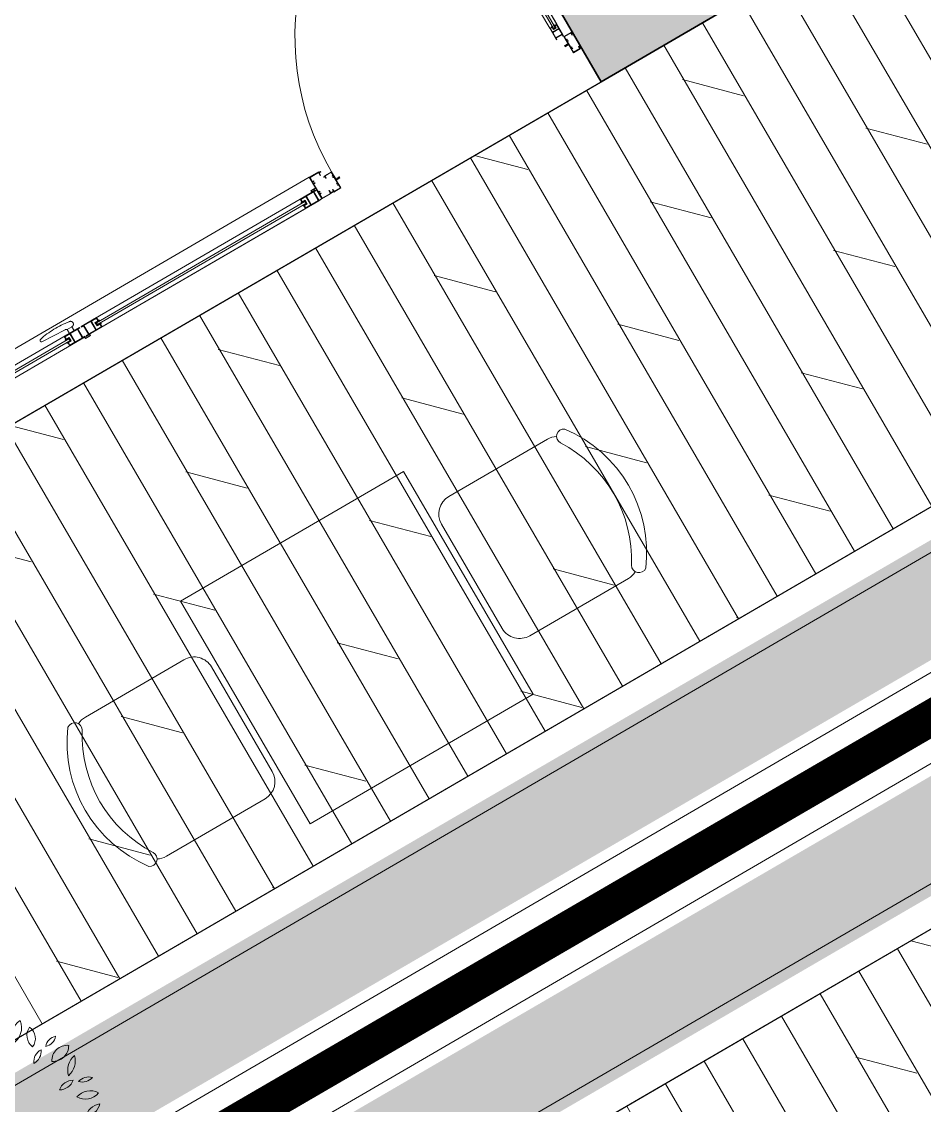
# Model space of a CAD drawing. Header units: millimetres. Extents: x 567980 to 569372, y 2065777 to 2066674.
# Drawn here: x 568873.378 to 568875.899, y 2066285.723 to 2066288.75 of the extents above; entities that cross this region are included whole.
import ezdxf

# ---------------------------------------------------------------- set-up
doc = ezdxf.new("R2010")
doc.units = ezdxf.units.MM
doc.linetypes.add('CENTER', pattern=[3, 1.5, -0.5, 0.5, -0.5])
doc.linetypes.add('HIDDEN', pattern=[0.75, 0.5, -0.25])
for name, color, linetype, lineweight in [('A-DIM', 251, 'Continuous', 15), ('A-HATCH', 251, 'Continuous', 5), ('A-TUONG', 255, 'Continuous', 35), ('boDnv', 54, 'Continuous', 25), ('E- RANH GIOI', 1, 'CENTER', 13), ('E- THAY', 9, 'Continuous', 20), ('E-Manh', 251, 'Continuous', 13), ('i_Cay', 114, 'Continuous', 13), ('i_Hatch', 250, 'Continuous', 13), ('i_ThietBi', 32, 'Continuous', 13), ('LD-CUA', 146, 'Continuous', 13), ('LD-THAY', 9, 'Continuous', 13)]:
    doc.layers.add(name, color=color, linetype=linetype, lineweight=lineweight)
doc.layers.add('ChiaLo', color=128, linetype='CENTER')
doc.layers.add('loKBT', color=42, linetype='Continuous')

# ---------------------------------------------------------------- blocks, each defined once
blk = doc.blocks.new('NEN')
at = {"layer": 'ChiaLo', "ltscale": 5}
blk.add_lwpolyline([(103.1771616763435, -128.6780682008248), (226.594051630469, -56.87454356462695)], dxfattribs=at)
at = {"layer": 'loKBT'}
for points in [[(171.0218099384801, -66.06768174120225), (160.2173542724922, -72.35367710911669), (170.2749468619004, -89.64080617437139), (181.0794025271898, -83.35481080668978)], [(181.0794025275391, -83.35481080645695), (170.2749468616676, -89.64080617437139), (180.3325394503772, -106.9279352400918), (191.1369951162487, -100.6419398721773)]]:
    blk.add_lwpolyline(points, close=True, dxfattribs=at)
blk = doc.blocks.new('kkkk')
h = blk.add_hatch(color=250)
edge = h.paths.add_edge_path()
edge.add_line((333058.7503477686, 105336.6100560361), (333060.2503477686, 105336.6100560361))
edge.add_line((333060.2503477686, 105336.6100560361), (333060.2503477686, 105341.6100560361))
edge.add_line((333060.2503477686, 105341.6100560361), (333061.7503477686, 105341.6100560361))
edge.add_line((333061.7503477686, 105341.6100560361), (333061.7503477686, 105371.6100560361))
edge.add_line((333061.7503477686, 105371.6100560361), (333027.5003477686, 105371.6100560361))
edge.add_line((333027.5003477686, 105371.6100560361), (333027.5003477686, 105386.6100560362))
edge.add_line((333027.5003477686, 105386.6100560362), (333022.1618856793, 105386.6100560362))
edge.add_line((333022.1618856793, 105386.6100560362), (333022.1618856793, 105383.6100560361))
edge.add_line((333022.1618856793, 105383.6100560361), (333023.6618856793, 105383.6100560361))
edge.add_line((333023.6618856793, 105383.6100560361), (333023.6618856793, 105385.1100560361))
edge.add_line((333023.6618856793, 105385.1100560361), (333026.0003477686, 105385.1100560361))
edge.add_line((333026.0003477686, 105385.1100560361), (333026.0003477686, 105378.0508778042))
edge.add_line((333026.0003477686, 105378.0508778042), (333023.6618856793, 105378.0508778042))
edge.add_line((333023.6618856793, 105378.0508778042), (333023.6618856793, 105379.5508778041))
edge.add_line((333023.6618856793, 105379.5508778041), (333022.1618856793, 105379.5508778041))
edge.add_line((333022.1618856793, 105379.5508778041), (333022.1618856793, 105376.5508778041))
edge.add_line((333022.1618856793, 105376.5508778041), (333026.0003477686, 105376.5508778041))
edge.add_line((333026.0003477686, 105376.5508778041), (333026.0003477686, 105371.6100560361))
edge.add_line((333026.0003477686, 105371.6100560361), (332991.7503477686, 105371.6100560361))
edge.add_line((332991.7503477686, 105371.6100560361), (332991.7503477686, 105341.6100560361))
edge.add_line((332991.7503477686, 105341.6100560361), (332993.2503477686, 105341.6100560361))
edge.add_line((332993.2503477686, 105341.6100560361), (332993.2503477686, 105336.6100560361))
edge.add_line((332993.2503477686, 105336.6100560361), (332994.7503477685, 105336.6100560361))
edge.add_line((332994.7503477685, 105336.6100560361), (332994.7503477685, 105341.6100560361))
edge.add_line((332994.7503477685, 105341.6100560361), (333002.2503477686, 105341.6100560361))
edge.add_line((333002.2503477686, 105341.6100560361), (333002.2503477686, 105343.1100560361))
edge.add_line((333002.2503477686, 105343.1100560361), (332993.2503477686, 105343.1100560361))
edge.add_line((332993.2503477686, 105343.1100560361), (332993.2503477686, 105370.1100560361))
edge.add_line((332993.2503477686, 105370.1100560361), (333006.8920954218, 105370.1100560361))
edge.add_arc((333010.0003477685, 105367.6396451521), 3.970410884021193, 141.5226399061715, 209.9999999996041)
edge.add_line((333006.5618710796, 105365.6544397101), (333007.8609091851, 105366.4044397101))
edge.add_arc((333010.0003477685, 105367.6396451522), 2.470410884022959, -390.0000000008324, -150.0000000000441, ccw=False)
edge.add_line((333012.1397863518, 105366.4044397101), (333013.4388244577, 105365.6544397101))
edge.add_arc((333010.0003477685, 105367.6396451521), 3.970410884017615, -29.99999999942238, 38.47736009484422)
edge.add_line((333013.1086001153, 105370.1100560362), (333040.3920954216, 105370.1100560361))
edge.add_arc((333043.5003477685, 105367.6396451521), 3.970410884021193, 141.5226399061715, 209.9999999996041)
edge.add_line((333040.0618710795, 105365.6544397101), (333041.3609091852, 105366.4044397101))
edge.add_arc((333043.5003477685, 105367.6396451522), 2.470410884022959, -390.0000000008324, -150.0000000000441, ccw=False)
edge.add_line((333045.639786352, 105366.4044397101), (333046.9388244575, 105365.6544397101))
edge.add_arc((333043.5003477685, 105367.6396451521), 3.970410884017615, -29.99999999942238, 38.47736009484422)
edge.add_line((333046.6086001155, 105370.1100560362), (333060.2503477686, 105370.1100560361))
edge.add_line((333060.2503477686, 105370.1100560361), (333060.2503477686, 105343.1100560361))
edge.add_line((333060.2503477686, 105343.1100560361), (333051.2503477687, 105343.1100560361))
edge.add_line((333051.2503477687, 105343.1100560361), (333051.2503477687, 105341.6100560361))
edge.add_line((333051.2503477687, 105341.6100560361), (333058.7503477686, 105341.6100560361))
edge.add_line((333058.7503477686, 105341.6100560361), (333058.7503477686, 105336.6100560361))
blk.add_lwpolyline([(333026.0003477686, 105378.0508778042), (333026.0003477686, 105385.1100560361), (333023.6618856793, 105385.1100560361), (333023.6618856793, 105383.6100560361), (333022.1618856793, 105383.6100560361), (333022.1618856793, 105386.6100560362), (333027.5003477686, 105386.6100560362), (333027.5003477686, 105371.6100560361), (333061.7503477686, 105371.6100560361), (333061.7503477686, 105341.6100560361), (333060.2503477686, 105341.6100560361), (333060.2503477686, 105336.6100560361), (333058.7503477686, 105336.6100560361), (333058.7503477686, 105341.6100560361), (333051.2503477687, 105341.6100560361), (333051.2503477687, 105343.1100560361), (333060.2503477686, 105343.1100560361), (333060.2503477686, 105370.1100560361), (333046.6086001155, 105370.1100560362, -0.3080097014273616), (333046.9388244575, 105365.6544397101), (333045.639786352, 105366.4044397101, 1.732050807573783), (333041.3609091852, 105366.4044397101), (333040.0618710795, 105365.6544397101, -0.3080097014276107), (333040.3920954216, 105370.1100560361), (333013.1086001153, 105370.1100560362, -0.3080097014273616), (333013.4388244577, 105365.6544397101), (333012.1397863518, 105366.4044397101, 1.732050807573783), (333007.8609091851, 105366.4044397101), (333006.5618710796, 105365.6544397101, -0.3080097014276107), (333006.8920954218, 105370.1100560361), (332993.2503477686, 105370.1100560361), (332993.2503477686, 105343.1100560361), (333002.2503477686, 105343.1100560361), (333002.2503477686, 105341.6100560361), (332994.7503477685, 105341.6100560361), (332994.7503477685, 105336.6100560361), (332993.2503477686, 105336.6100560361), (332993.2503477686, 105341.6100560361), (332991.7503477686, 105341.6100560361), (332991.7503477686, 105371.6100560361), (333026.0003477686, 105371.6100560361), (333026.0003477686, 105376.5508778041), (333022.1618856793, 105376.5508778041), (333022.1618856793, 105379.5508778041), (333023.6618856793, 105379.5508778041), (333023.6618856793, 105378.0508778042)], format="xyb", close=True)
blk = doc.blocks.new('ccccc')
h = blk.add_hatch(color=250)
h.paths.add_polyline_path([(333034.3144056356, 105325.3407150077), (333084.3144056355, 105325.3407150077), (333084.3144056355, 105326.8407150077), (333077.6940542447, 105326.8407150077), (333077.6940542447, 105353.8407150077), (333084.3144056355, 105353.8407150077), (333084.3144056355, 105355.3407150077), (333034.3144056356, 105355.3407150077), (333034.3144056356, 105346.7373347332), (333035.8144056356, 105346.7373347332), (333035.8144056356, 105353.8407150077), (333052.1347392885, 105353.8407150077), (333052.1347392885, 105326.8407150077), (333035.8144056356, 105326.8407150077), (333035.8144056356, 105333.9440952822), (333034.3144056356, 105333.9440952822)])
h.paths.add_polyline_path([(333053.6347392886, 105326.8407150077), (333053.6347392886, 105353.8407150077), (333076.1940542446, 105353.8407150077), (333076.1940542446, 105326.8407150077)], flags=16)
for p, q in [((333034.3144056356, 105346.7373347332), (333035.8144056356, 105346.7373347332)), ((333034.3144056356, 105333.9440952822), (333035.8144056356, 105333.9440952822)), ((333052.1347392885, 105353.8407150077), (333052.1347392885, 105326.8407150077)), ((333053.6347392886, 105353.8407150077), (333053.6347392886, 105326.8407150077)), ((333076.1940542446, 105353.8407150077), (333076.1940542446, 105326.8407150077)), ((333077.6940542447, 105353.8407150077), (333077.6940542447, 105326.8407150077)), ((333084.3144056355, 105355.3407150077), (333084.3144056355, 105353.8407150077)), ((333084.3144056355, 105326.8407150077), (333084.3144056355, 105325.3407150077))]:
    blk.add_line(p, q)
for points in [[(333084.3144056355, 105355.3407150077), (333034.3144056356, 105355.3407150077), (333034.3144056356, 105346.7373347332)], [(333034.3144056356, 105333.9440952822), (333034.3144056356, 105325.3407150077), (333084.3144056355, 105325.3407150077)], [(333052.1347392885, 105353.8407150077), (333035.8144056356, 105353.8407150077), (333035.8144056356, 105346.7373347332)], [(333035.8144056356, 105333.9440952822), (333035.8144056356, 105326.8407150077), (333052.1347392885, 105326.8407150077)], [(333076.1940542446, 105353.8407150077), (333053.6347392886, 105353.8407150077)], [(333084.3144056355, 105353.8407150077), (333077.6940542447, 105353.8407150077)], [(333053.6347392886, 105326.8407150077), (333076.1940542446, 105326.8407150077)], [(333077.6940542447, 105326.8407150077), (333084.3144056355, 105326.8407150077)]]:
    blk.add_lwpolyline(points)
blk = doc.blocks.new('dasdsd')
at = {"linetype": 'HIDDEN', "ltscale": 0.05}
for p, q in [((-9.569141384446992, -15.90723716295906), (-9.569141384446992, 0)), ((9.569141384446992, 0), (-9.569141384446992, 0)), ((9.569141384446992, -15.90723716294451), (9.569141384446992, 0)), ((-16.34979056974407, -18.90631077674334), (-107.8912883332232, -23.1459015282162)), ((-10.46026030555367, -16.12276114153791), (-15.45867164875381, -18.69078679804806)), ((9.569141384330578, -15.90723716295906), (-9.569141384446992, -15.90723716295906))]:
    blk.add_line(p, q, dxfattribs=at)
for centre, radius, start, end in [((-106.2585171776591, -28.09938181765028), 5.215640768237306, 108.2433054779571, 251.7566945220429), ((-40.96028682653559, 286.6360905124457), 326.6202464477597, 258.1751875100508, 278.8996242376831), ((-16.34979056974407, -16.9563107767899), 1.95, 270, 297.1926651147454), ((-9.569141384446992, -17.85723716302891), 1.95, 90, 117.1926651147453), ((9.569141384446992, -25.97958644191385), 10.07234927896024, 270, 90)]:
    blk.add_arc(centre, radius, start, end, dxfattribs=at)
blk = doc.blocks.new('fffsf')
h = blk.add_hatch(color=250)
h.paths.add_polyline_path([(333183.8310297608, 105395.8081060237), (333133.8310297608, 105395.8081060237), (333133.8310297608, 105394.3081060237), (333140.4513811519, 105394.3081060237), (333140.4513811519, 105367.3081060237), (333133.8310297608, 105367.3081060237), (333133.8310297608, 105364.3081060237), (333118.8310297608, 105364.3081060237), (333118.8310297608, 105361.3081060237), (333135.3310297608, 105361.3081060237), (333135.3310297608, 105365.8081060237), (333183.8310297608, 105365.8081060237), (333183.8310297608, 105374.4114862982), (333182.3310297608, 105374.4114862982), (333182.3310297608, 105367.3081060237), (333166.0106961079, 105367.3081060237), (333166.0106961079, 105394.3081060237), (333182.3310297608, 105394.3081060237), (333182.3310297608, 105387.2047257492), (333183.8310297608, 105387.2047257492)])
h.paths.add_polyline_path([(333164.5106961079, 105394.3081060237), (333164.5106961079, 105367.3081060237), (333141.9513811518, 105367.3081060237), (333141.9513811518, 105394.3081060237)], flags=16)
for p, q in [((333133.8310297608, 105395.8081060237), (333133.8310297608, 105394.3081060237)), ((333140.4513811519, 105394.3081060237), (333140.4513811519, 105367.3081060237)), ((333141.9513811518, 105394.3081060237), (333141.9513811518, 105367.3081060237)), ((333164.5106961079, 105394.3081060237), (333164.5106961079, 105367.3081060237)), ((333166.0106961079, 105394.3081060237), (333166.0106961079, 105367.3081060237)), ((333183.8310297608, 105387.2047257492), (333182.3310297608, 105387.2047257492)), ((333183.8310297608, 105374.4114862982), (333182.3310297608, 105374.4114862982))]:
    blk.add_line(p, q)
for points in [[(333133.8310297608, 105395.8081060237), (333183.8310297608, 105395.8081060237), (333183.8310297608, 105387.2047257492)], [(333133.8310297608, 105394.3081060237), (333140.4513811519, 105394.3081060237)], [(333141.9513811518, 105394.3081060237), (333164.5106961079, 105394.3081060237)], [(333166.0106961079, 105394.3081060237), (333182.3310297608, 105394.3081060237), (333182.3310297608, 105387.2047257492)], [(333183.8310297608, 105374.4114862982), (333183.8310297608, 105365.8081060237), (333135.3310297608, 105365.8081060237), (333135.3310297608, 105361.3081060237), (333118.8310297608, 105361.3081060237)], [(333133.8310297608, 105367.3081060237), (333133.8310297608, 105364.3081060237), (333118.8310297608, 105364.3081060237), (333118.8310297608, 105361.3081060237)], [(333140.4513811519, 105367.3081060237), (333133.8310297608, 105367.3081060237)], [(333164.5106961079, 105367.3081060237), (333141.9513811518, 105367.3081060237)], [(333182.3310297608, 105374.4114862982), (333182.3310297608, 105367.3081060237), (333166.0106961079, 105367.3081060237)]]:
    blk.add_lwpolyline(points)
blk = doc.blocks.new('*U460')
for points in [[(88.41580056528618, 82.17994154020562), (88.41580056524253, 80.6033802745078), (77.17966634732147, 80.60338027449323), (77.17966634729966, 69.39661972550675), (88.41580056521342, 69.39661972551403), (88.41580056528618, 67.82005845976528, 0.2403906807314063), (91.14311726333106, 71.99999999998546), (80.17966634737968, 71.99999999998546), (80.17966634732147, 77.99999999998543), (91.14311726327287, 77.99999999998543, 0.2403906807301442)], [(745.2091994441432, 82.17994154014741), (745.2091994442159, 80.6033802744132), (756.4453336621228, 80.60338027440594), (756.445333662108, 69.39661972541944), (745.2091994441865, 69.39661972542672), (745.2091994441432, 67.82005845970707, -0.2403906807314063), (742.4818827461495, 71.99999999992724), (753.4453336620932, 71.99999999992724), (753.4453336620497, 77.99999999993452), (742.4818827460987, 77.99999999994179, -0.2403906807301442)], [(851.0408005741846, 82.17994153920152), (851.0408005742211, 80.60338027349644), (839.804666356307, 80.60338027346006), (839.8046663563654, 69.39661972447357), (851.0408005742792, 69.39661972450267), (851.0408005742136, 67.82005845875392, 0.2403906807314063), (853.7681172721932, 71.99999999901047), (842.8046663562418, 71.99999999896681), (842.8046663562852, 77.99999999895226), (853.7681172722367, 77.99999999898864, 0.2403906807301442)]]:
    blk.add_hatch(color=250).paths.add_polyline_path(points)
for p, q in [((795.6250000092692, 89.99999999997091), (44.50000000021828, 90.00000000004366)), ((795.6250000092548, 89.99999999991269), (88.00000000023283, 89.99999999998545)), ((800.6250000091603, 89.9999999988213), (1508.2500000001, 89.99999999983993)), ((88.00000000024738, 59.99999999998546), (795.6250000092692, 59.99999999989814)), ((1508.250000000174, 59.99999999983993), (800.6250000092402, 59.99999999880675)), ((35.00000000011642, 20), (1561.250000000218, 20))]:
    blk.add_line(p, q)
for points in [[(88.41580056528618, 82.17994154020562), (88.41580056524253, 80.6033802745078), (77.17966634732147, 80.60338027449323), (77.17966634729966, 69.39661972550675), (88.41580056521342, 69.39661972551403), (88.41580056528618, 67.82005845976528, 0.2403906807314063), (91.14311726333106, 71.99999999998546), (80.17966634737968, 71.99999999998546), (80.17966634732147, 77.99999999998543), (91.14311726327287, 77.99999999998543, 0.2403906807301443)], [(745.2091994441432, 82.17994154014741), (745.2091994442159, 80.6033802744132), (756.4453336621228, 80.60338027440594), (756.445333662108, 69.39661972541944), (745.2091994441865, 69.39661972542672), (745.2091994441432, 67.82005845970707, -0.2403906807314063), (742.4818827461495, 71.99999999992724), (753.4453336620932, 71.99999999992724), (753.4453336620497, 77.99999999993452), (742.4818827460987, 77.99999999994179, -0.2403906807301443)], [(851.0408005741846, 82.17994153920152), (851.0408005742211, 80.60338027349644), (839.804666356307, 80.60338027346006), (839.8046663563654, 69.39661972447357), (851.0408005742792, 69.39661972450267), (851.0408005742136, 67.82005845875392, 0.2403906807314063), (853.7681172721932, 71.99999999901047), (842.8046663562418, 71.99999999896681), (842.8046663562852, 77.99999999895226), (853.7681172722367, 77.99999999898864, 0.2403906807301443)]]:
    blk.add_lwpolyline(points, format="xyb", close=True)
for points in [[(753.4453336620932, 71.99999999992724), (80.17966634737968, 71.99999999998546), (80.17966634732147, 77.99999999998543), (753.4453336620497, 77.99999999993452)], [(842.8046663563721, 71.99999999894499), (1516.070333653012, 71.9999999998545), (1516.070333652926, 77.99999999986177), (842.8046663562852, 77.99999999895226)]]:
    blk.add_lwpolyline(points, close=True)
at = {"xscale": -1}
for name, p, rotation in [('fffsf', (-332333.2060300472, 105455.8081050878), 180.0000000001608), ('ccccc', (333122.3144056175, -105265.3407150657), 359.9999999999902), ('kkkk', (106932.8600560363, 333081.7503477685), 90)]:
    blk.add_blockref(name, p, dxfattribs=dict(at, rotation=rotation))
at = {"rotation": 270}
blk.add_blockref('kkkk', (-105336.6100560361, 333081.7503477685), dxfattribs=at)
for p in [(-332288.6894056446, -105265.3407149498), (-331526.0644053399, -105265.3407159424)]:
    blk.add_blockref('ccccc', p)
at = {"xscale": -0.8000000000000002, "yscale": 0.8, "zscale": 0.8}
blk.add_blockref('dasdsd', (825.6250000092546, 59.99999999895225), dxfattribs=at)
blk = doc.blocks.new('khoatron')
for p, q in [((0, 0), (0, -5.000000000003636)), ((50, 0), (50, -5)), ((50, -5), (0, -5.000000000003636)), ((4.977375921705967, -26), (45.02262407826493, -25.99999999998909)), ((10.73696983500849, -49.8825393818879), (39.26303016499151, -49.88253938188427)), ((12.97737592170597, -18), (37.02262407826493, -17.99999999999636)), ((15, -5.000000000003636), (15, -18)), ((35, -5), (35, -18)), ((15.36903692083433, -53), (34.63096307916567, -52.99999999999635))]:
    blk.add_line(p, q)
for centre, radius, start, end in [((12.97737592170597, -26), 8, 90, 181.2264791735163), ((61.68058645995914, -24.95729494726766), 56.71437106197604, 181.2264791735163, 206.0711718931764), ((15.36903692083433, -48), 5, 202.117539497475, 270), ((34.63096307916567, -47.99999999999635), 5, 270, 337.882460502525), ((37.02262407826493, -25.99999999999636), 8, 358.7735208264837, 90), ((-11.68058645998826, -24.95729494725674), 56.71437106200549, 333.9288281068236, 358.7735208264837)]:
    blk.add_arc(centre, radius, start, end)
blk = doc.blocks.new('*U516')
for points in [[(42.82005845970703, -33.41580056513339), (44.39661972540486, -33.41580056509702), (44.39661972540486, -22.17966634715412), (55.60338027439136, -22.1796663471687), (55.6033802743841, -33.41580056511157), (57.17994154016196, -33.41580056515523, -0.2403906807314063), (52.9999999999345, -36.1431172631419), (52.99999999991268, -25.17966634721233), (46.99999999992722, -25.17966634719777), (46.99999999991994, -36.1431172631419, -0.2403906807301442)], [(42.82005845893524, -928.250866101516), (44.39661972461851, -928.2508661014797), (44.39661972461849, -939.4870003194224), (55.603380273605, -939.4870003194369), (55.603380273605, -928.2508661014868), (57.17994153936103, -928.2508661015524, 0.2403906807314063), (52.99999999912632, -925.5235494035584), (52.99999999914086, -936.4870003194877), (46.99999999912631, -936.4870003194952), (46.99999999913361, -925.5235494035512, 0.2403906807301442)]]:
    blk.add_hatch(color=250).paths.add_polyline_path(points)
for p, q in [((34.99999999911177, -928.666666666656), (34.99999999989814, 10.49999999997089)), ((34.99999999911178, -921.6666666667434), (34.99999999993449, -33.00000000010913)), ((64.99999999995634, -33.00000000013099), (64.99999999911178, -928.6666666666922))]:
    blk.add_line(p, q)
for points in [[(42.82005845970703, -33.41580056513339), (44.39661972540486, -33.41580056509702), (44.39661972540486, -22.17966634715412), (55.60338027439136, -22.1796663471687), (55.6033802743841, -33.41580056511157), (57.17994154016196, -33.41580056515523, -0.2403906807314063), (52.9999999999345, -36.1431172631419), (52.99999999991268, -25.17966634721233), (46.99999999992722, -25.17966634719777), (46.99999999991994, -36.1431172631419, -0.2403906807301443)], [(42.82005845893524, -928.2508661016168), (44.39661972461851, -928.2508661015808), (44.39661972461849, -939.4870003195236), (55.603380273605, -939.4870003195383), (55.603380273605, -928.250866101588), (57.17994153936103, -928.2508661016536, 0.2403906807314063), (52.99999999912632, -925.5235494036597), (52.99999999914086, -936.4870003195892), (46.99999999912631, -936.4870003195964), (46.99999999913361, -925.5235494036524, 0.2403906807301443)]]:
    blk.add_lwpolyline(points, format="xyb", close=True)
blk.add_lwpolyline([(52.99999999914086, -936.4870003195892), (52.99999999991268, -25.17966634721233), (46.99999999992722, -25.17966634719777), (46.99999999912631, -936.4870003195964)], close=True)
blk.add_arc((34.99999999991219, 20.00000000007025), 1001.666666666764, 270.1039220964025, 0)
at = {"xscale": -1}
for name, p, rotation in [('kkkk', (-105336.6100560362, -332971.7503477686), 270), ('ccccc', (105390.3407153773, 332105.6477388518), 89.99999999993629)]:
    blk.add_blockref(name, p, dxfattribs=dict(at, rotation=rotation))
for name, p, rotation in [('kkkk', (106408.2767227027, -332971.7503477686), 90), ('ccccc', (105390.3407146372, -333067.3144057529), 89.99999999993624)]:
    blk.add_blockref(name, p, dxfattribs=dict(rotation=rotation))
at = {"yscale": 0.8, "zscale": 0.8}
for p, xscale, rotation in [((34.99999999917002, -893.6666666668015), -0.8, 269.9999999999363), ((64.99999999918457, -893.6666666668233), 0.8, 89.99999999993624)]:
    blk.add_blockref('khoatron', p, dxfattribs=dict(at, xscale=xscale, rotation=rotation))
blk = doc.blocks.new('TANG 1 BT1')
at = {"layer": 'A-HATCH'}
h = blk.add_hatch(color=256, dxfattribs=at)
h.dxf.hatch_style = 1
h.paths.add_polyline_path([(7158834.392333984, 839216.91015625), (7158834.403320312, 837891.8913574219), (7159054.403320312, 837891.8913574219), (7159054.392578125, 839436.9104003906), (7153914.3671875, 839436.9104003906), (7153914.3671875, 839216.9104003906)])
h.paths.add_polyline_path([(7150554.367431641, 839436.9104003906), (7150554.310546875, 838368.6555175781), (7150774.310546875, 838368.6555175781), (7150774.3671875, 839216.9106445312), (7151514.3671875, 839216.9104003906), (7151514.367431641, 839436.9104003906)])
h.paths.add_polyline_path([(7150774.304443359, 836568.6555175781), (7150554.304443359, 836568.6555175781), (7150554.355224609, 835616.8625488281), (7151104.293457031, 835616.869140625), (7151104.293457031, 835319.4682617188), (7151324.293212891, 835319.4682617188), (7151324.293212891, 835616.8688964844), (7152824.293212891, 835616.8688964844), (7152824.293212891, 833426.8796386719), (7152714.293457031, 833426.8796386719), (7152714.293457031, 833316.8796386719), (7152934.293457031, 833316.8796386719), (7152934.293457031, 835726.8688964844), (7150774.354003906, 835726.8618164062)])
h.paths.add_polyline_path([(7151324.293212891, 834519.4677734375), (7151104.293457031, 834519.4675292969), (7151104.305664062, 832826.9133300781), (7151324.305664062, 832826.916015625), (7151324.293457031, 833316.8823242188), (7151914.293212891, 833316.8796386719), (7151914.293457031, 833426.8796386719), (7151324.293212891, 833426.8796386719)])
h.paths.add_polyline_path([(7158834.380371094, 835616.8725585938), (7158834.380371094, 834616.8723144531), (7159054.381347656, 834616.8725585938), (7159054.380371094, 835946.875), (7159054.399169922, 837091.8916015625), (7158834.403320312, 837091.8916015625), (7158834.395751953, 836041.8728027344), (7158234.393798828, 836041.8725585938), (7158234.394287109, 835726.8728027344), (7156074.37109375, 835726.8725585938), (7156074.37109375, 835616.8647460938)])
h.paths.add_polyline_path([(7158834.396484375, 835726.8752441406), (7158289.394042969, 835726.8723144531), (7158289.393554688, 835986.8725585938), (7158834.395751953, 835986.8728027344)], flags=16)
h.paths.add_polyline_path([(7158434.392333984, 831596.9006347656), (7158434.392578125, 831391.9099121094), (7158834.392578125, 831391.9064941406), (7158834.392578125, 827616.9108886719), (7158354.335693359, 827616.9111328125), (7158354.335449219, 827396.9111328125), (7159054.392578125, 827396.9111328125), (7159054.392333984, 832816.9108886719), (7158834.392578125, 832816.9111328125), (7158834.392333984, 831816.90625), (7156074.380859375, 831816.9294433594), (7156074.380859375, 831596.9294433594)])
h.paths.add_polyline_path([(7158834.392333984, 831596.9060058594), (7158834.392578125, 831446.90625), (7158489.392578125, 831446.9099121094), (7158489.392578125, 831596.9096679688)], flags=16)
h.paths.add_polyline_path([(7152934.305664062, 831706.9130859375), (7152934.305664062, 831816.9133300781), (7151324.305664062, 831816.9133300781), (7151324.305419922, 831926.9130859375), (7151104.305419922, 831926.9133300781), (7151104.305664062, 831816.9133300781), (7150554.366210938, 831816.90625), (7150554.369140625, 830866.8950195312), (7150774.369384766, 830866.8952636719), (7150774.3671875, 831706.9064941406)])
h.paths.add_polyline_path([(7150554.364257812, 828526.90625), (7150774.364257812, 828526.90625), (7150774.369873047, 830066.8942871094), (7150554.369140625, 830066.89453125)])
h.paths.add_polyline_path([(7151704.375976562, 827396.9116210938), (7152404.194335938, 827396.9108886719), (7152404.194335938, 827616.9108886719), (7150774.3671875, 827616.9152832031), (7150774.368652344, 827726.9060058594), (7150554.369140625, 827726.90625), (7150554.367431641, 827616.9111328125), (7150554.3671875, 827396.9108886719), (7151404.375976562, 827396.9108886719), (7151404.375976562, 827396.9116210938)])
h.paths.add_polyline_path([(7154604.558105469, 827616.9089355469), (7154604.558105469, 827396.9086914062), (7155304.375976562, 827396.9091796875), (7155304.375976562, 827396.9138183594), (7155604.375976562, 827396.9138183594), (7156654.368408203, 827396.9135742188), (7156654.368652344, 827616.9165039062)])
h.paths.add_polyline_path([(7150304.255615234, 831816.8999023438), (7150304.255615234, 831196.8999023438), (7150554.329589844, 831196.8999023438), (7150554.329589844, 831306.900390625), (7150414.255859375, 831306.9001464844), (7150414.255859375, 831706.8999023438), (7150554.329101562, 831706.900390625), (7150554.329589844, 831816.9001464844)])
h.paths.add_polyline_path([(7150304.255859375, 836228.4792480469), (7150304.255615234, 835616.9025878906), (7150554.318359375, 835616.9025878906), (7150554.318603516, 835726.9025878906), (7150414.255615234, 835726.9025878906), (7150414.255615234, 836118.4792480469), (7150554.365966797, 836118.4787597656), (7150554.365966797, 836228.4792480469)])
at = {"layer": 'A-TUONG'}
for p, q in [((7151514.367431641, 839436.9104003906), (7150554.367431641, 839436.9104003906)), ((7151514.3671875, 839216.9104003906), (7151514.367431641, 839436.9104003906))]:
    blk.add_line(p, q, dxfattribs=at)
at = {"layer": 'E- THAY'}
blk.add_line((7153914.3671875, 839436.9104003906), (7151514.367431641, 839436.9104003906), dxfattribs=at)
at = {"layer": 'LD-CUA', "xscale": 0.7500000000001072, "yscale": 0.7500000000001072, "zscale": 0.7500000000001072}
blk.add_blockref('*U516', (7151514.3671875, 839260.5036621094), dxfattribs=at)
at = {"layer": 'LD-CUA'}
blk.add_blockref('*U460', (7152318.1171875, 839238.00390625), dxfattribs=at)
blk = doc.blocks.new('BA NDOI')
for points in [[(937.3599090278148, 673.7358908802271, 0.2900317088100393), (658.193457841873, 953.2448265403508, -0.8296079188344867), (659.8377271592616, 993.6328688263893, -0.3333333333323376), (978.0263115316627, 675.4442844539881, -0.8225302899155595), (937.3599090278148, 673.7358908802271, -2.971479460829777)], [(952.1490171849726, 658.6091652214527, -0.120944413483148), (938.2527384907007, 635.6707113981244), (712.8691578805448, 410.2871308028698, -0.4142135623731217), (633.3220117837191, 410.2871308028698), (394.6805735081434, 648.9285690784453, -0.4142135623730684), (394.6805735081434, 728.475715175271), (620.0641541033983, 953.8592957854272, -0.1209444134831886), (643.0026079267262, 967.7555744796992)], [(-443.0321347266435, -149.4922827780247, -0.120944413483148), (-429.1358560323715, -126.5538289695978), (-203.7522754371166, 98.82975164055824, -0.4142135623731217), (-124.205129340291, 98.82975164055824), (114.4363089501857, -139.8116866499185, -0.4142135623730684), (114.4363089501857, -219.3588327467442), (-110.9472716599703, -444.742413341999, -0.1209444134831886), (-133.8857254683971, -458.6386920511722)], [(-428.2430265843868, -164.619008436799, 0.2900317088100393), (-149.0765753835439, -444.1279440969227, -0.8296079188344867), (-150.7208447009325, -484.5159863978623, -0.3333333333323376), (-468.9094290882348, -166.32740201056, -0.8225302899155595), (-428.2430265843868, -164.619008436799, -2.971479460829777)]]:
    blk.add_lwpolyline(points, format="xyb")
blk.add_lwpolyline([(-254.558441221714, 254.558441221714), (254.558441221714, -254.5584412366152), (763.6753236800432, 254.558441221714), (254.558441221714, 763.6753236651421)], close=True)
blk = doc.blocks.new('mb-cay40')
at = {"color": 0, "linetype": 'ByBlock'}
for centre, radius, start, end in [((-136.2343589076481, 736.8957466763095), 62.92479999999998, 125.4093320002077, 202.7100880001333), ((-230.740058907686, 763.8882466762698), 62.92479999999998, 305.4093320002077, 22.71008800013334), ((-299.5701589075907, 710.3054466762878), 100.1777, 149.4737229998766, 231.7585850006217), ((-447.8704589076224, 682.5084466762783), 100.1777, 329.4737229998766, 51.75858500062168), ((-230.6878589075932, 779.3904466762833), 98.06469999999999, 192.3059549999538, 259.6848969996826), ((-344.058958907699, 662.0099466762913), 98.06469999999999, 12.30595499995376, 79.68489699968265), ((16.26654109236551, 684.2603466763248), 136.5301, 133.811686000385, 194.307733999988), ((-210.5471589076042, 749.0423466762695), 136.5301, 313.811686000385, 14.30773399998799), ((112.6560410923557, 711.3373466763078), 137.2196, 163.4642290000644, 212.7905639999698), ((-134.2428589076444, 676.0780466762808), 137.2196, 343.4642290000643, 32.79056399996983), ((-426.9131589077006, 693.7752466762759), 54.12369999999999, 146.8150690002197, 244.0193430003837), ((-495.9196589076018, 674.7454466763011), 54.12369999999999, 326.8150690002197, 64.01934300038363), ((-147.5025589076395, 637.821246676278), 79.6564, 145.524785000142, 220.8327340004014), ((-273.4387589076068, 630.8271466763035), 79.6564, 325.524785000142, 40.83273400040141), ((138.3718410924193, 615.5002466762926), 80.63699999999999, 104.100357000399, 168.4650159999594), ((39.71864109238959, 709.8323466762886), 80.63699999999999, 284.100357000399, 348.4650159999595), ((-554.1702589076594, 555.716446676277), 69.85239999999999, 25.45365099951863, 116.6851969996846), ((-522.4680589076888, 648.1498466762605), 69.85239999999999, 205.4536509995186, 296.6851969996846), ((-390.4405589076341, 597.053746676309), 66.85079999999999, 168.8066020001733, 257.6390980002616), ((-470.3303589076386, 544.7297466762902), 66.85079999999999, 348.8066020001733, 77.63909800026163), ((48.89724109234521, 562.139746676261), 68.7981, 103.8913859995158, 198.9039470000852), ((-32.70725890767062, 606.6362466762985), 68.7981, 283.8913859995158, 18.90394700008519), ((230.3510410923918, 506.037146676299), 141.3623, 100.3005049996434, 160.4476489999013), ((71.86314109229716, 692.4305466762962), 141.3623, 280.3005049996434, 340.4476489999013), ((-541.5223589077068, 596.8183466762894), 98.14920000000001, 183.3189289998474, 263.1903650005937), ((-651.1445589076611, 493.6793466763265), 98.14920000000001, 3.318928999847402, 83.19036500059372), ((259.9547410923115, 520.9738466762719), 76.85969999999999, 122.5817349996012, 207.1799879998302), ((150.1931410923426, 550.6291466762632), 76.85969999999999, 302.5817349996012, 27.17998799983019), ((-653.7485589076532, 502.9852466762604), 44.2471, 163.4933459999228, 274.4697339999847), ((-692.7238589076442, 471.4445466763245), 44.2471, 343.4933459999227, 94.46973399998471), ((-620.4297589075868, 356.9077466762828), 75.7726, 22.57230600034306, 98.33354300080866), ((-561.4437589076697, 460.9655466763143), 75.7726, 202.5723060003431, 278.3335430008087), ((213.0515410923108, 368.6593466762861), 79.60759999999999, 86.02821900006174, 161.3697619999351), ((143.1294410924311, 473.5071466763002), 79.60759999999999, 266.0282190000617, 341.3697619999351), ((299.7197410923836, 426.0202466763112), 53.529, 59.98145400028278, 155.6675900001146), ((277.7252410923538, 494.4245466762877), 53.529, 239.9814540002828, 335.6675900001146), ((-680.1407589076553, 301.4285466763176), 101.6635, 69.72013800080484, 135.6489100005381), ((-717.600058907643, 467.8581466763062), 101.6635, 249.7201380008048, 315.6489100005381), ((281.8093410923029, 453.3035466762885), 110.2473, 244.7352629998049, 320.5781150000673), ((319.9207410923555, 283.5921466762593), 110.2473, 64.73526299980486, 140.5781150000674), ((-694.8229589076363, 365.1617466763128), 95.9612, 210.9482359996829, 290.5783940005535), ((-743.3930589076772, 225.974346676303), 95.9612, 30.9482359996829, 110.5783940005535), ((359.2284410923021, 242.1056466762602), 79.1061, 90.25287400078554, 173.52208300028), ((280.2783410924312, 330.1357466762784), 79.1061, 270.2528740007856, 353.5220830002799), ((-736.4670589076995, 276.7996466763216), 75.60229999999999, 224.257649999822, 288.5926610007619), ((-766.5091589076037, 152.3813466762949), 75.60229999999999, 44.25764999982202, 108.5926610007619), ((-649.4696589076193, 256.585046676264), 83.90719999999999, 240.5094849996896, 309.291989999972), ((-637.6392589076131, 118.6108466762598), 83.90719999999999, 60.50948499968955, 129.291989999972), ((231.9157410923508, 266.539646676305), 78.02799999999999, 238.8747640006676, 311.2135240002623), ((242.9923410922929, 141.0472466762949), 78.02799999999999, 58.87476400066763, 131.2135240002623), ((344.0384410923289, 142.0358466763282), 53.57989999999999, 28.1981360000389, 112.1917869993301), ((371.0219410923892, 216.9645466762668), 53.57989999999999, 208.1981360000389, 292.1917869993301), ((-659.0736589076696, 39.63904667626048), 110.8102, 100.8761589997203, 165.4479130002026), ((-787.2373589075869, 176.3009466762742), 110.8102, 280.8761589997204, 345.4479130002026), ((292.527541092335, 25.24994667626743), 97.6447, 29.19519700023669, 106.7189010004093), ((349.6776410924213, 166.3968466762817), 97.6447, 209.1951970002367, 286.7189010004093), ((-716.1905589076923, 74.23634667632723), 87.35799999999999, 234.9744629993681, 331.3792250002423), ((-689.6452589076944, -39.14615332373069), 87.35799999999999, 54.97446299936808, 151.3792250002424), ((208.0612410923932, 37.25554667630786), 77.31559999999999, 208.8071649999463, 283.9198800002828), ((158.9131410923146, -75.04515332368464), 77.31559999999999, 28.80716499994626, 103.9198800002828), ((313.8222410924209, -58.64165332372795), 90.3688, 71.37116600059133, 141.7535400000561), ((271.7177410924342, 82.93484667628945), 90.3688, 251.3711660005913, 321.7535400000561), ((-674.8470589076169, -123.2118533237299), 70.02329999999999, 71.8192460004174, 140.0817599994504), ((-706.7037589076499, -11.75075332372944), 70.02329999999999, 251.8192460004175, 320.0817599994504), ((-551.4629589076503, -83.00365332367801), 74.9971, 87.17243399982254, 157.2364690000009), ((-616.9188589076803, 20.92074667628185), 74.9971, 267.1724339998225, 337.2364690000009), ((-557.1729589076713, -163.3047533236968), 77.98479999999999, 113.475291999382, 203.4559599999777), ((-659.7790589075885, -122.8160533237024), 77.98479999999999, 293.475291999382, 23.45595999997768), ((274.5892410923552, -86.62635332370701), 116.145, 186.5486859998972, 256.8911319994462), ((132.8601410923875, -212.990753323691), 116.145, 6.548685999897183, 76.89113199944619), ((296.2157410923683, -68.1395533237228), 50.671, 179.2557220000184, 267.628659000778), ((243.4524410924059, -118.1089533236882), 50.671, 359.2557220000184, 87.62865900077804), ((-604.7676589076873, -147.1679533237184), 106.605, 271.6327640008068, 352.0267889999677), ((-496.1556589076645, -268.5169533236767), 106.605, 91.63276400080674, 172.0267889999677), ((-341.8780589076923, -220.9033533237016), 95.91319999999999, 122.8873139993626, 186.7253339999508), ((-489.2111589075648, -151.593553323728), 95.91319999999999, 302.8873139993626, 6.725333999950768), ((69.87894109232002, -150.8368533236935), 70.3103, 173.6499809998805, 254.6514450005405), ((-18.61045890764217, -210.8629533236744), 70.3103, 353.6499809998805, 74.65144500054049), ((-132.5331589076959, -236.0941533236837), 75.353, 148.7876610002004, 221.5977110001933), ((-253.3297589076974, -247.0719533237279), 75.353, 328.7876610002005, 41.59771100019329), ((99.92604109243257, -278.0229533236925), 148.0051, 165.2071100000012, 218.3217489999558), ((-159.2895589076797, -332.0080533237124), 148.0051, 345.2071100000012, 38.32174899995582), ((161.8329410923761, -136.5778533236808), 96.71849999999999, 218.6962139999035, 286.2415449999098), ((113.3978410923155, -289.9039533237083), 96.71849999999999, 38.69621399990353, 106.2415449999098), ((-472.8800589076418, -293.5357533236747), 49.2563, 76.54190599947391, 193.4774260002929), ((-509.3162589076674, -257.1117533236902), 49.2563, 256.541905999474, 13.4774260002929), ((-314.2852589076501, -280.7871533237339), 91.05040000000001, 159.1169869998805, 230.3606240003511), ((-457.4404589076003, -318.4468533237086), 91.05040000000001, 339.1169869998805, 50.36062400035106), ((-220.1570589075855, -348.4649533237389), 108.6658, 122.1169890002436, 201.7275269999994), ((-378.8747589077102, -296.6562533236793), 108.6658, 302.1169890002436, 21.72752699999944), ((-159.7919589076482, -372.2426533237012), 84.6027, 5.31956000003229, 80.41896799967047), ((-61.47215890765074, -280.976453323703), 84.6027, 185.3195600000323, 260.4189679996705), ((110.3971410924278, -276.4030533237237), 64.3426, 156.7754189998254, 231.2879720002375), ((11.02814109236351, -301.2369533236779), 64.3426, 336.7754189998254, 51.28797200023745), ((-170.4776589077082, -363.9031533237066), 62.5472, 129.7475050000398, 206.070901000292), ((-266.6537589076324, -343.3009533236764), 62.5472, 309.7475050000398, 26.07090100029198)]:
    blk.add_arc(centre, radius, start, end, dxfattribs=at)
blk = doc.blocks.new('SAN VUON BT A-BT1')
at = {"layer": 'i_Hatch', "true_color": 0x46cb3a, "transparency": 33554687}
h = blk.add_hatch(dxfattribs=at)
h.set_pattern_fill('CROSS', color=95, scale=300, double=1)
h.set_pattern_definition([(0, (2832.471804052591, -202892.1308809184), (75, 75), [37.5, -112.5]), (90, (2851.221804052591, -202910.8808809183), (-74.99999999999999, 75), [37.5, -112.5])])
h.paths.add_polyline_path([(7163776.864386948, 841296.910365944), (7151496.864386948, 841296.910365944), (7151496.864386948, 841006.910365944), (7163486.864386948, 841006.910365944), (7163486.864386948, 821856.910365944), (7163776.864386948, 821856.910365944)])
h.paths.add_polyline_path([(7158157.283433403, 822152.3777757367), (7151786.864386949, 822152.3777756564), (7151786.864386949, 839436.8804223271), (7151496.864386948, 839436.8686022377), (7151496.864386948, 821856.910365944), (7151496.864386948, 821516.9103659827), (7158157.283433396, 821516.9103659128)])
at = {"layer": 'i_Hatch', "transparency": 33554687}
h = blk.add_hatch(dxfattribs=at)
h.set_pattern_fill('DOLMIT', color=256, scale=500, angle=90, double=1)
h.set_pattern_definition([(90, (2832.471804052591, -202862.1308809184), (-125, 7.7e-15), []), (135, (2832.471804052591, -202862.1308809184), (-249.9999995804921, -249.9999995804921), [176.7766952966368, -353.5533905932737])])
h.paths.add_polyline_path([(7153136.765294363, 839436.8859294639), (7153396.840497333, 839436.8630951007), (7153396.850810148, 839436.9233952842), (7161886.864608527, 839436.9225160485), (7161886.852458509, 835656.8262963376), (7163376.852236928, 835656.827295598), (7163376.864386948, 840926.910365944), (7151496.864386948, 840926.910365944), (7151496.852236928, 839436.8388431835), (7153136.765294363, 839436.9101813809)])
at = {"layer": 'A-DIM'}
blk.add_lwpolyline([(7153386.839232473, 839436.910365954), (7161886.864386961, 839436.910365954), (7161886.867803755, 827396.9076230949), (7158436.843284068, 827396.9076230949), (7158437.843284068, 826196.9117103936), (7158587.827192917, 826196.9117103905), (7158587.826766529, 825596.9117256084), (7154087.89269033, 825596.9116169981), (7154086.885921222, 826196.9116017835), (7154236.869063198, 826196.9142380693), (7154236.847970688, 827396.9056837393), (7153386.841835705, 827396.8968067701), (7153386.87349923, 831196.9040174037), (7153136.765294814, 831196.8999719521), (7153136.765294403, 831816.906174073), (7153336.771440356, 831816.8835145556), (7153336.759290338, 835616.8861559428), (7153136.765294363, 835616.9088154332), (7153136.765294363, 836228.5087830342), (7153386.875086147, 836228.5116552404), (7153386.875086147, 839436.910365954)], dxfattribs=at)
at = {"layer": 'E- RANH GIOI', "ltscale": 0.1, "const_width": 100}
blk.add_lwpolyline([(7151386.86438695, 821436.910365944), (7163886.864386948, 821436.910365944), (7163886.864386948, 841436.910365944), (7151386.86438695, 841436.910365944)], close=True, dxfattribs=at)
at = {"layer": 'E- THAY'}
blk.add_lwpolyline([(7153496.864538493, 839436.9165225745), (7161886.864539343, 839436.928755863), (7161886.867803752, 827396.9076230971), (7158437.843284068, 827396.9077296788), (7158437.843284068, 826196.9118169755)], dxfattribs=at)
at = {"layer": 'E-Manh'}
for p, q in [((7163776.864386948, 841326.910365944), (7151496.864386948, 841326.910365944)), ((7163486.864386948, 841036.910365944), (7151496.864386948, 841036.910365944)), ((7163376.864386948, 840926.910365944), (7151496.864386948, 840926.910365944))]:
    blk.add_line(p, q, dxfattribs=at)
for points in [[(7153136.765294363, 839436.8745122823), (7151496.852236928, 839436.8745122823), (7151496.864386948, 840926.910365944), (7163376.864386948, 840926.910365944)], [(7163376.864386948, 840926.910365944), (7163376.852236928, 835656.827295598), (7161886.852458509, 835656.8262963376), (7161886.864608527, 839436.9225160485), (7153386.862185027, 839436.9234627077), (7153386.851872215, 836228.4860160946)]]:
    blk.add_lwpolyline(points, dxfattribs=at)
at = {"layer": 'i_Cay', "xscale": 0.5, "yscale": 0.5, "zscale": 0.5}
for p in [(7157369.329566424, 841014.8067281012), (7158670.329566423, 841014.8067281012)]:
    blk.add_blockref('mb-cay40', p, dxfattribs=at)
at = {"layer": 'i_ThietBi', "ltscale": 0.5, "rotation": 315}
blk.add_blockref('BA NDOI', (7155371.713764123, 840460.7101144462), dxfattribs=at)
blk = doc.blocks.new('MBT1 BT1')
at = {"layer": 'E- RANH GIOI', "ltscale": 0.1, "const_width": 100}
blk.add_lwpolyline([(7075416.345703125, 1014867.457519531), (7087916.345703125, 1014867.457275391), (7087916.345703125, 1034867.457519531), (7075416.345703125, 1034867.457519531)], close=True, dxfattribs=at)
at = {"layer": 'E- THAY'}
blk.add_blockref('SAN VUON BT A-BT1', (-75970.5185546875, 193430.5471191406), dxfattribs=at)
blk.add_blockref('TANG 1 BT1', (-73138.046875, 193430.5471191406), dxfattribs=at)
blk = doc.blocks.new('BT-02')
at = {"layer": 'loKBT'}
for points in [[(7705060.126508572, 959879.0005989695), (7705060.126507582, 979879.0011472472), (7692560.126165923, 979879.0011474964), (7692560.126164579, 959879.0005989855), (7705060.126508571, 959879.0005981476)], [(7705060.126508575, 959879.000598735), (7705060.126509247, 939879.000050744), (7692560.126165767, 939879.0000506314), (7692560.12616458, 959879.000598652), (7705060.126508575, 959879.000598735)]]:
    blk.add_lwpolyline(points, dxfattribs=at)
for points in [[(7705060.126508593, 979879.0011315255), (7692560.126165817, 979879.0011308981), (7692560.126166881, 959879.0005825851), (7705060.126509531, 959879.0005830034)], [(7692560.126166193, 959879.0005825851), (7705060.126507788, 959879.0005830612), (7705060.126507767, 979879.0011313015), (7692560.126165235, 979879.0011310631)], [(7705060.126165653, 959879.0006059757), (7692560.125824057, 959879.0006055), (7692560.125824075, 939879.0000572593), (7705060.12616661, 939879.0000574978)], [(7705060.126508298, 959879.0006057395), (7692560.126165755, 959879.0006055), (7692560.126166727, 939879.000056992), (7705060.126509247, 939879.00005723)]]:
    blk.add_lwpolyline(points, close=True, dxfattribs=at)

msp = doc.modelspace()

# ---------------------------------------------------------------- block references
at = {"layer": 'boDnv'}
msp.add_blockref('NEN', (568697.4807461541, 2066371.697269554), dxfattribs=at)

# ---------------------------------------------------------------- next in the draw order: block references
at = {"layer": 'LD-THAY', "xscale": 0.001000000000001394, "yscale": 0.001000000000001394, "zscale": 0.001000000000001394, "rotation": 30.1906983248881}
msp.add_blockref('MBT1 BT1', (563272.4876990502, 2061829.47932594, -0.0003398448999138356), dxfattribs=at)

# ---------------------------------------------------------------- next in the draw order: block references
at = {"layer": 'loKBT', "xscale": 0.001000000000001394, "yscale": 0.001000000000001394, "zscale": 0.001000000000001394, "rotation": 30.1906983248881}
msp.add_blockref('BT-02', (562701.3454759, 2061583.947169135, -0.0003396599690925152), dxfattribs=at)

# ---------------------------------------------------------------- next in the draw order: block references
at = {"layer": 'LD-THAY', "xscale": 0.001000000000001394, "yscale": 0.001000000000001394, "zscale": 0.001000000000001394, "rotation": 210.1906985033857}
msp.add_blockref('MBT1 BT1', (574473.8283373317, 2070740.919667144, -0.0003402816171992264), dxfattribs=at)

# ---------------------------------------------------------------- next in the draw order: block references
at = {"layer": 'LD-THAY', "xscale": 0.001000000000001394, "yscale": 0.001000000000001394, "zscale": 0.001000000000001394, "rotation": 30.1906983248881}
msp.add_blockref('MBT1 BT1', (563272.4876990502, 2061829.47932594, -0.0003398448999138356), dxfattribs=at)

# ---------------------------------------------------------------- next in the draw order: block references
at = {"layer": 'loKBT', "xscale": 0.001000000000001394, "yscale": 0.001000000000001394, "zscale": 0.001000000000001394, "rotation": 30.1906983248881}
msp.add_blockref('BT-02', (562701.3454759, 2061583.947169135, -0.0003396599690925152), dxfattribs=at)

# ---------------------------------------------------------------- next in the draw order: block references
at = {"layer": 'LD-THAY', "xscale": 0.001000000000001394, "yscale": 0.001000000000001394, "zscale": 0.001000000000001394, "rotation": 210.1906985033857}
msp.add_blockref('MBT1 BT1', (574473.8283373317, 2070740.919667144, -0.0003402816171992264), dxfattribs=at)

doc.saveas('drawing.dxf')
